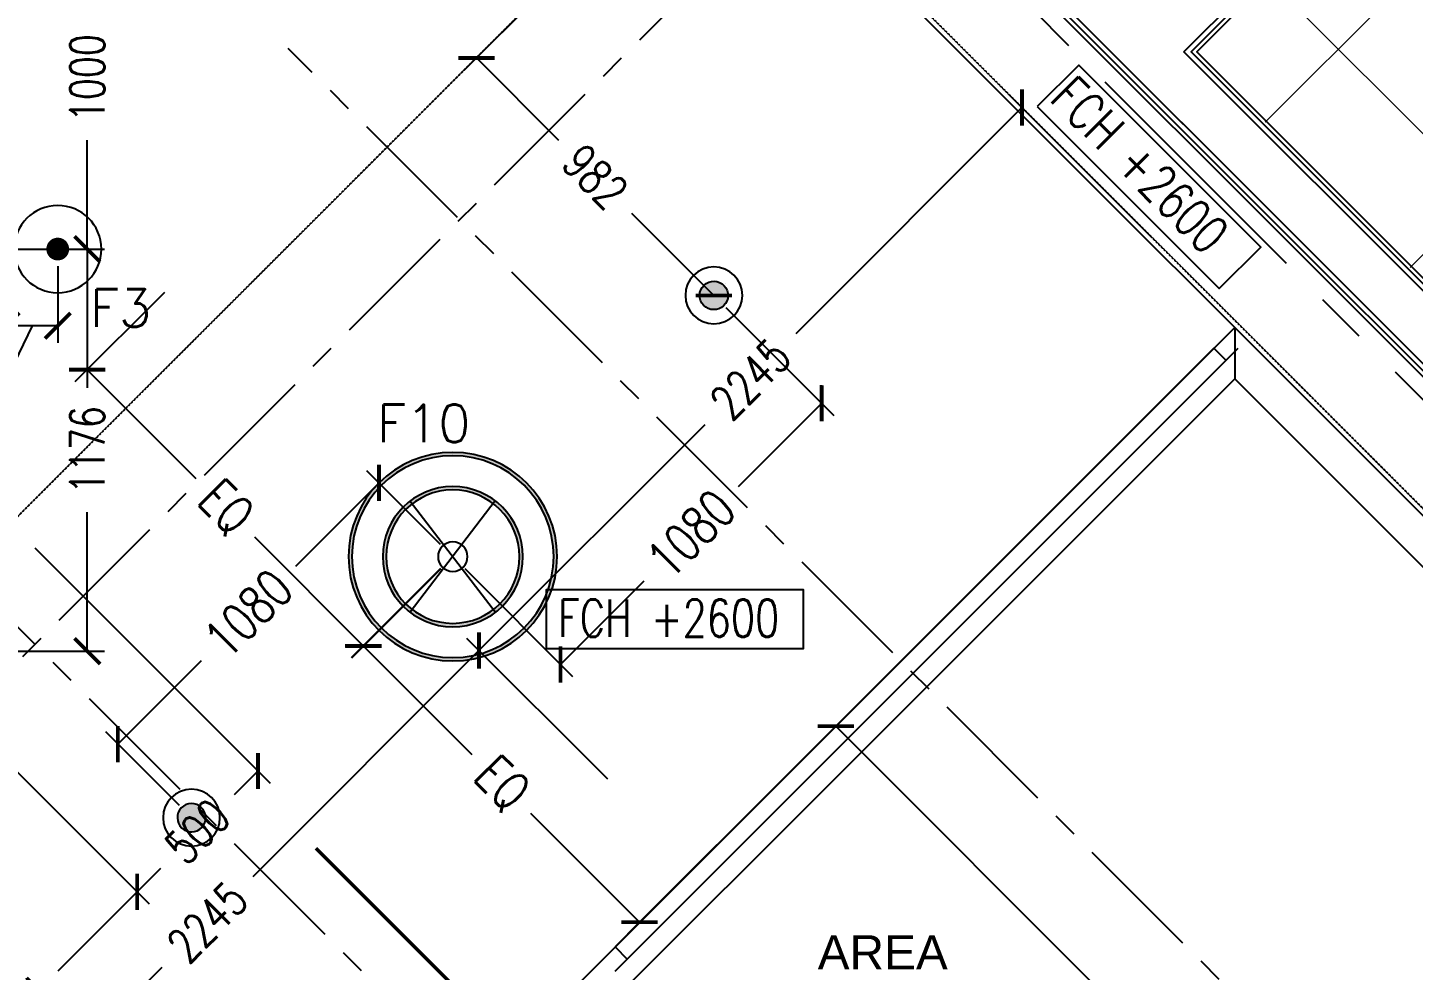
# Model space of a CAD drawing. Header units: millimetres. Extents: x 186805 to 449048, y 2167 to 51540.
# Drawn here: x 427255 to 431306, y 12643 to 15399 of the extents above; entities that cross this region are included whole.
import ezdxf
from ezdxf.enums import TextEntityAlignment as Align

# ---------------------------------------------------------------- set-up
doc = ezdxf.new("R2010")
doc.units = ezdxf.units.MM
for name, pattern in [('BC$0$DASHDOT2', [0.5, 0.25, -0.125, 0, -0.125]), ('BC$0$XR-BAS2-BLOCK-B$1$CENTER', [2, 1.25, -0.25, 0.25, -0.25]), ('CENTER', [2, 1.25, -0.25, 0.25, -0.25]), ('HIDDEN2', [0.1875, 0.125, -0.0625])]:
    doc.linetypes.add(name, pattern=pattern)
doc.layers.get('0').update_dxf_attribs({"linetype": 'CONTINUOUS'})
doc.layers.get('Defpoints').update_dxf_attribs({"linetype": 'CONTINUOUS'})
doc.layers.add('0-60x60-C', color=3, linetype='CONTINUOUS', lineweight=13)
doc.layers.add('wall', color=4, linetype='CONTINUOUS', lineweight=25)
for name, color, linetype in [('0-cornice-C', 3, 'CONTINUOUS'), ('0TG-grid', 9, 'CENTER'), ('0TG-text', 4, 'CONTINUOUS'), ('A-ABOV', 1, 'HIDDEN2'), ('a-wall', 140, 'CONTINUOUS'), ('BC-dim', 1, 'CONTINUOUS'), ('dimension', 7, 'CONTINUOUS'), ('E-ARMATUR', 2, 'CONTINUOUS'), ('MEP', 16, 'CONTINUOUS'), ('SHADOW LINE', 151, 'CONTINUOUS'), ('TEXT', 3, 'CONTINUOUS')]:
    doc.layers.add(name, color=color, linetype=linetype)
doc.styles.add('BW.B$0$SAS', font='sanss___.ttf')
doc.styles.add('ROMANS_075', font='romans.shx', dxfattribs={"width": 0.75})
doc.dimstyles.new('ARCH_1-50B$0', dxfattribs={"dimscale": 1000, "dimtxt": 0.11, "dimasz": 0.075, "dimexe": 0.05, "dimexo": 0.05, "dimgap": 0.055, "dimtad": 0, "dimdec": 0, "dimrnd": 1, "dimzin": 12, "dimdsep": 46, "dimtxsty": 'ROMANS_075', "dimblk1": 'ARCHTICK', "dimblk2": 'ARCHTICK', "dimsah": 1, "dimcen": 0.07, "dimclrd": 9, "dimclre": 9, "dimadec": 0, "dimazin": 0, "dimtfac": 1, "dimtdec": 0, "dimtofl": 0, "dimtmove": 0, "dimatfit": 3, "dimldrblk": 'ARCHTICK', "dimfxl": 0.05, "dimtolj": 1, "dimtzin": 12, "dimarcsym": 0})

# ---------------------------------------------------------------- blocks, each defined once
blk = doc.blocks.new('A$C7C4A1575')
at = {"layer": 'A-ABOV', "color": 8}
for p, q in [((19748.9, 35514), (22895.1, 38660.3)), ((17628.1, 37599.5), (19713.5, 35514))]:
    blk.add_line(p, q, dxfattribs=at)
at = {"layer": 'a-wall', "color": 8}
for p, q in [((16956.3, 37634.8), (18387.7, 36203.5)), ((18387.7, 36203.5), (16655.3, 34471.1))]:
    blk.add_line(p, q, dxfattribs=at)
blk.add_lwpolyline([(19501.4, 35301.9), (17274.5, 37528.8)], dxfattribs=at)
blk = doc.blocks.new('A$C32DD6ECA')
at = {"layer": '0-60x60-C', "color": 16, "xscale": 0.04183124983683228, "yscale": 0.04183124983683228, "zscale": 0.04183124983683228, "rotation": 180}
blk.add_blockref('A$C7C4A1575', (4397.08, 2202.64), dxfattribs=at)
blk = doc.blocks.new('_ArchTick')
at = {"color": 0, "linetype": 'ByBlock', "const_width": 0.15}
blk.add_lwpolyline([(-0.5, -0.5), (0.5, 0.5)], dxfattribs=at)
blk = doc.blocks.new('*D241')
at = {"layer": 'Defpoints', "color": 0, "transparency": 16777216}
for p in [(-573132.2, -209043), (-574111.2, -209591.6), (-573895.9, -209806.8)]:
    blk.add_point(p, dxfattribs=at)
at = {"layer": 'MEP', "color": 9, "lineweight": -2, "transparency": 16777216}
for p, q in [((-573167.6, -209007.7), (-573382.9, -208792.4)), ((-573347.6, -208827.8), (-573591.9, -209072.1)), ((-574111.2, -209591.6), (-573866.9, -209347.2)), ((-573931.2, -209771.5), (-574146.6, -209556.2))]:
    blk.add_line(p, q, dxfattribs=at)
at = {"layer": 'MEP', "color": 9, "lineweight": -2, "transparency": 16777216, "xscale": 75, "yscale": 75, "zscale": 75}
for p, rotation in [((-573347.6, -208827.8), 45.0069708452392), ((-574111.2, -209591.6), 225.0069708452392)]:
    blk.add_blockref('_ArchTick', p, dxfattribs=dict(at, rotation=rotation))
at = {"layer": 'MEP', "color": 0, "transparency": 16777216, "insert": (-573729.4, -209209.7), "char_height": 110, "attachment_point": 5, "rotation": 45.007, "style": 'ROMANS_075'}
blk.add_mtext('\\A1;1080', dxfattribs=at)
blk = doc.blocks.new('*D242')
at = {"layer": 'Defpoints', "color": 0, "transparency": 16777216}
for p in [(-572368.5, -208279.8), (-572053.4, -208595.1), (-573132.3, -209043.1)]:
    blk.add_point(p, dxfattribs=at)
at = {"layer": 'MEP', "color": 9, "lineweight": -2, "transparency": 16777216}
for p, q in [((-572333.2, -208315.2), (-572018.1, -208630.5)), ((-572053.4, -208595.1), (-572297.7, -208839.3)), ((-573097, -209078.5), (-572781.8, -209393.8)), ((-572817.2, -209358.5), (-572572.8, -209114.3))]:
    blk.add_line(p, q, dxfattribs=at)
at = {"layer": 'MEP', "color": 9, "lineweight": -2, "transparency": 16777216, "xscale": 75, "yscale": 75, "zscale": 75}
for p, rotation in [((-572053.4, -208595.1), 44.98253636616167), ((-572817.2, -209358.5), 224.9825363661617)]:
    blk.add_blockref('_ArchTick', p, dxfattribs=dict(at, rotation=rotation))
at = {"layer": 'MEP', "color": 0, "transparency": 16777216, "insert": (-572435.3, -208976.8), "char_height": 110, "attachment_point": 5, "rotation": 44.9825, "style": 'ROMANS_075'}
blk.add_mtext('\\A1;1080', dxfattribs=at)
blk = doc.blocks.new('*D254')
at = {"layer": 'Defpoints', "color": 0, "transparency": 16777216}
for p in [(-574436.9, -208144.1), (-574286.9, -208144.1), (-574436.9, -208368.3)]:
    blk.add_point(p, dxfattribs=at)
at = {"layer": 'MEP', "color": 9, "lineweight": -2, "transparency": 16777216}
for p, q in [((-574436.9, -208194.1), (-574436.9, -208418.3)), ((-574286.9, -208194.1), (-574286.9, -208418.3)), ((-574361.9, -208368.3), (-574452.8, -208558.5)), ((-574286.9, -208368.3), (-574436.9, -208368.3)), ((-574452.8, -208558.5), (-574562.8, -208558.5))]:
    blk.add_line(p, q, dxfattribs=at)
at = {"layer": 'MEP', "color": 9, "lineweight": -2, "transparency": 16777216, "xscale": 75, "yscale": 75, "zscale": 75}
for p, rotation in [((-574436.9, -208368.3), 180.0000000000222), ((-574286.9, -208368.3), 2.222222406089713e-11)]:
    blk.add_blockref('_ArchTick', p, dxfattribs=dict(at, rotation=rotation))
at = {"layer": 'MEP', "color": 0, "transparency": 16777216, "insert": (-574718, -208558.5), "char_height": 110, "attachment_point": 5, "style": 'ROMANS_075'}
blk.add_mtext('\\A1;150', dxfattribs=at)
blk = doc.blocks.new('*D91')
at = {"layer": 'Defpoints', "color": 0, "transparency": 16777216}
for p in [(-574551.9, -207144.1), (-574551.9, -208144.1), (-574200.6, -208144.1)]:
    blk.add_point(p, dxfattribs=at)
at = {"layer": 'dimension', "color": 9, "lineweight": -2, "transparency": 16777216}
for p, q in [((-574501.9, -207144.1), (-574150.6, -207144.1)), ((-574200.6, -207144.1), (-574200.6, -207462.3)), ((-574200.6, -208144.1), (-574200.6, -207825.9)), ((-574501.9, -208144.1), (-574150.6, -208144.1))]:
    blk.add_line(p, q, dxfattribs=at)
at = {"layer": 'dimension', "color": 9, "lineweight": -2, "transparency": 16777216, "xscale": 75, "yscale": 75, "zscale": 75}
for p, rotation in [((-574200.6, -207144.1), 90), ((-574200.6, -208144.1), 270)]:
    blk.add_blockref('_ArchTick', p, dxfattribs=dict(at, rotation=rotation))
at = {"layer": 'dimension', "color": 0, "transparency": 16777216, "insert": (-574200.6, -207644.1), "char_height": 100, "attachment_point": 5, "rotation": 90, "style": 'ROMANS_075'}
blk.add_mtext('\\A1;1000', dxfattribs=at)
blk = doc.blocks.new('*D94')
at = {"layer": 'Defpoints', "color": 0, "transparency": 16777216}
for p in [(-574551.9, -208144.1), (-574811.9, -209319.8), (-574200.6, -209319.8)]:
    blk.add_point(p, dxfattribs=at)
at = {"layer": 'dimension', "color": 9, "lineweight": -2, "transparency": 16777216}
for p, q in [((-574501.9, -208144.1), (-574150.6, -208144.1)), ((-574200.6, -208144.1), (-574200.6, -208550.1)), ((-574200.6, -209319.8), (-574200.6, -208913.7)), ((-574761.9, -209319.8), (-574150.6, -209319.8))]:
    blk.add_line(p, q, dxfattribs=at)
at = {"layer": 'dimension', "color": 9, "lineweight": -2, "transparency": 16777216, "xscale": 75, "yscale": 75, "zscale": 75}
for p, rotation in [((-574200.6, -208144.1), 90), ((-574200.6, -209319.8), 270)]:
    blk.add_blockref('_ArchTick', p, dxfattribs=dict(at, rotation=rotation))
at = {"layer": 'dimension', "color": 0, "transparency": 16777216, "insert": (-574200.6, -208731.9), "char_height": 100, "attachment_point": 5, "rotation": 90, "style": 'ROMANS_075'}
blk.add_mtext('\\A1;1176', dxfattribs=at)
blk = doc.blocks.new('*D172')
at = {"layer": 'Defpoints', "color": 0, "transparency": 16777216}
for p in [(-571467.9, -207730.5), (-571056.1, -208142.3), (-572643.6, -209729.8)]:
    blk.add_point(p, dxfattribs=at)
at = {"layer": 'dimension', "color": 9, "lineweight": -2, "transparency": 16777216}
for p, q in [((-571091.5, -208107), (-571503.3, -207695.2)), ((-571467.9, -207730.5), (-572129.4, -208391.9)), ((-573055.5, -209318), (-572394, -208656.6)), ((-572679, -209694.5), (-573090.8, -209282.7))]:
    blk.add_line(p, q, dxfattribs=at)
at = {"layer": 'dimension', "color": 9, "lineweight": -2, "transparency": 16777216, "xscale": 75, "yscale": 75, "zscale": 75}
for p, rotation in [((-571467.9, -207730.5), 45.00000000010714), ((-573055.5, -209318), 225.0000000001071)]:
    blk.add_blockref('_ArchTick', p, dxfattribs=dict(at, rotation=rotation))
at = {"layer": 'dimension', "color": 0, "transparency": 16777216, "insert": (-572261.7, -208524.3), "char_height": 100, "attachment_point": 5, "rotation": 45, "style": 'ROMANS_075'}
blk.add_mtext('\\A1;2245', dxfattribs=at)
blk = doc.blocks.new('*D197')
at = {"layer": 'Defpoints', "color": 0, "transparency": 16777216}
for p in [(-572643.6, -209729.8), (-574643, -210905.5), (-574231.2, -211317.4)]:
    blk.add_point(p, dxfattribs=at)
at = {"layer": 'dimension', "color": 9, "lineweight": -2, "transparency": 16777216}
for p, q in [((-572679, -209694.5), (-573090.8, -209282.7)), ((-573055.5, -209318), (-573716.9, -209979.5)), ((-574643, -210905.5), (-573981.6, -210244.1)), ((-574266.5, -211282), (-574678.3, -210870.2))]:
    blk.add_line(p, q, dxfattribs=at)
at = {"layer": 'dimension', "color": 9, "lineweight": -2, "transparency": 16777216, "xscale": 75, "yscale": 75, "zscale": 75}
for p, rotation in [((-573055.5, -209318), 45.00000000010503), ((-574643, -210905.5), 225.000000000105)]:
    blk.add_blockref('_ArchTick', p, dxfattribs=dict(at, rotation=rotation))
at = {"layer": 'dimension', "color": 0, "transparency": 16777216, "insert": (-573849.2, -210111.8), "char_height": 100, "attachment_point": 5, "rotation": 45, "style": 'ROMANS_075'}
blk.add_mtext('\\A1;2245', dxfattribs=at)
blk = doc.blocks.new('F33')
at = {"layer": 'E-ARMATUR', "color": 16, "const_width": 31.1}
blk.add_lwpolyline([(-17.7, 0, 1), (17.7, 0, 1)], format="xyb", close=True, dxfattribs=at)
at = {"layer": 'E-ARMATUR', "color": 16}
blk.add_circle((0, 0), 127.5, dxfattribs=at)
blk = doc.blocks.new('F66')
at = {"layer": 'E-ARMATUR'}
h = blk.add_hatch(color=16, dxfattribs=at)
h.paths.add_polyline_path([(-295, 0, -0.414214), (0, 295), (0, 305, 0.414214), (-305, 0, 0.414214), (0, -305), (0, -295, -0.414214)])
h.paths.add_polyline_path([(-195, 0, -0.414214), (0, 195), (0, 205, 0.414214), (-205, 0, 0.414214), (0, -205), (0, -195, -0.414214)], flags=17)
h = blk.add_hatch(color=16, dxfattribs=at)
h.paths.add_polyline_path([(195, 0), (205, 0, 0.414214), (0, 205), (0, 195, -0.414214)], flags=17)
h.paths.add_polyline_path([(295, 0), (305, 0, 0.414214), (0, 305), (0, 295, -0.414214)])
h = blk.add_hatch(color=16, dxfattribs=at)
h.paths.add_polyline_path([(205, 0), (195, 0, -0.414214), (0, -195), (0, -205, 0.414214)])
h.paths.add_polyline_path([(305, 0), (295, 0, -0.414214), (0, -295), (0, -305, 0.414214)])
at = {"layer": 'E-ARMATUR', "color": 16}
for p, q in [((124, -163.2), (-125, 162.4)), ((-125, -162.4), (125, 162.4))]:
    blk.add_line(p, q, dxfattribs=at)
for radius in [305, 295, 205, 195, 43.2]:
    blk.add_circle((0, 0), radius, dxfattribs=at)
blk = doc.blocks.new('*D109')
at = {"layer": 'Defpoints', "color": 0, "transparency": 16777216}
for p in [(-572338, -206860.5), (-572368.5, -208279.8), (-572368.5, -208279.8)]:
    blk.add_point(p, dxfattribs=at)
at = {"layer": 'dimension', "color": 9, "lineweight": -2, "transparency": 16777216}
for p, q in [((-572373.4, -206895.8), (-573098.3, -207620.8)), ((-573062.9, -207585.4), (-572822.8, -207825.5)), ((-572368.5, -208279.8), (-572608.7, -208039.7)), ((-572333.2, -208244.4), (-572333.2, -208244.4))]:
    blk.add_line(p, q, dxfattribs=at)
at = {"layer": 'dimension', "color": 9, "lineweight": -2, "transparency": 16777216, "xscale": 75, "yscale": 75, "zscale": 75}
for p, rotation in [((-573062.9, -207585.4), 135), ((-572368.5, -208279.8), 315)]:
    blk.add_blockref('_ArchTick', p, dxfattribs=dict(at, rotation=rotation))
at = {"layer": 'dimension', "color": 0, "transparency": 16777216, "insert": (-572715.7, -207932.6), "char_height": 100, "attachment_point": 5, "rotation": 315, "style": 'ROMANS_075'}
blk.add_mtext('\\A1;982', dxfattribs=at)
blk = doc.blocks.new('*D121')
at = {"layer": 'Defpoints', "color": 0, "transparency": 16777216}
for p in [(-574742.7, -209335.9), (-575501.9, -210024.4), (-574054.8, -210023.8)]:
    blk.add_point(p, dxfattribs=at)
at = {"layer": 'dimension', "color": 9, "lineweight": -2, "transparency": 16777216}
for p, q in [((-574707.4, -209371.2), (-574019.5, -210059.1)), ((-574054.8, -210023.8), (-574286.9, -210255.9)), ((-575466.5, -210059.7), (-574743.3, -210782.9)), ((-574778.7, -210747.6), (-574546.6, -210515.5))]:
    blk.add_line(p, q, dxfattribs=at)
at = {"layer": 'dimension', "color": 9, "lineweight": -2, "transparency": 16777216, "xscale": 75, "yscale": 75, "zscale": 75}
for p, rotation in [((-574054.8, -210023.8), 45.00000011319545), ((-574778.7, -210747.6), 225.0000001131955)]:
    blk.add_blockref('_ArchTick', p, dxfattribs=dict(at, rotation=rotation))
at = {"layer": 'dimension', "color": 0, "transparency": 16777216, "insert": (-574416.8, -210385.7), "char_height": 100, "attachment_point": 5, "rotation": 45, "style": 'ROMANS_075'}
blk.add_mtext('\\A1;1024', dxfattribs=at)
blk = doc.blocks.new('*D122')
at = {"layer": 'Defpoints', "color": 0, "transparency": 16777216}
for p in [(-574389.2, -208982.3), (-574742.7, -209335.9), (-573701.3, -209670.2)]:
    blk.add_point(p, dxfattribs=at)
at = {"layer": 'dimension', "color": 9, "lineweight": -2, "transparency": 16777216}
for p, q in [((-574353.8, -209017.7), (-573665.9, -209705.6)), ((-574707.4, -209371.2), (-574019.5, -210059.1)), ((-573701.3, -209670.2), (-573771, -209739.9)), ((-574054.8, -210023.8), (-573985.1, -209954.1))]:
    blk.add_line(p, q, dxfattribs=at)
at = {"layer": 'dimension', "color": 9, "lineweight": -2, "transparency": 16777216, "xscale": 75, "yscale": 75, "zscale": 75}
for p, rotation in [((-573701.3, -209670.2), 45.00000011319545), ((-574054.8, -210023.8), 225.0000001131955)]:
    blk.add_blockref('_ArchTick', p, dxfattribs=dict(at, rotation=rotation))
at = {"layer": 'dimension', "color": 0, "transparency": 16777216, "insert": (-573878.1, -209847), "char_height": 100, "attachment_point": 5, "rotation": 45, "style": 'ROMANS_075'}
blk.add_mtext('\\A1;500', dxfattribs=at)
blk = doc.blocks.new('*D215')
at = {"layer": 'Defpoints', "color": 0, "transparency": 16777216}
for p in [(-573939.8, -208235.6), (-574201.1, -208496.9), (-573131.8, -209043.6)]:
    blk.add_point(p, dxfattribs=at)
at = {"layer": 'wall', "color": 9, "lineweight": -2, "transparency": 16777216}
for p, q in [((-573975.2, -208270.9), (-574236.5, -208532.2)), ((-574201.1, -208496.9), (-573883.3, -208814.8)), ((-573393.1, -209304.9), (-573711, -208987)), ((-573167.2, -209078.9), (-573428.5, -209340.2))]:
    blk.add_line(p, q, dxfattribs=at)
at = {"layer": 'wall', "color": 9, "lineweight": -2, "transparency": 16777216, "xscale": 75, "yscale": 75, "zscale": 75}
for p, rotation in [((-574201.1, -208496.9), 135), ((-573393.1, -209304.9), 315)]:
    blk.add_blockref('_ArchTick', p, dxfattribs=dict(at, rotation=rotation))
at = {"layer": 'wall', "color": 0, "transparency": 16777216, "insert": (-573797.1, -208900.9), "char_height": 110, "attachment_point": 5, "rotation": 315, "style": 'ROMANS_075'}
blk.add_mtext('\\A1;EQ', dxfattribs=at)
blk = doc.blocks.new('*D216')
at = {"layer": 'Defpoints', "color": 0, "transparency": 16777216}
for p in [(-573132.3, -209043.1), (-573393.6, -209304.4), (-572324.3, -209851)]:
    blk.add_point(p, dxfattribs=at)
at = {"layer": 'wall', "color": 9, "lineweight": -2, "transparency": 16777216}
for p, q in [((-573167.7, -209078.4), (-573429, -209339.7)), ((-573393.6, -209304.4), (-573075.8, -209622.3)), ((-572585.7, -210112.4), (-572903.5, -209794.5)), ((-572359.7, -209886.4), (-572621, -210147.7))]:
    blk.add_line(p, q, dxfattribs=at)
at = {"layer": 'wall', "color": 9, "lineweight": -2, "transparency": 16777216, "xscale": 75, "yscale": 75, "zscale": 75}
for p, rotation in [((-573393.6, -209304.4), 135), ((-572585.7, -210112.4), 315)]:
    blk.add_blockref('_ArchTick', p, dxfattribs=dict(at, rotation=rotation))
at = {"layer": 'wall', "color": 0, "transparency": 16777216, "insert": (-572989.7, -209708.4), "char_height": 110, "attachment_point": 5, "rotation": 315, "style": 'ROMANS_075'}
blk.add_mtext('\\A1;EQ', dxfattribs=at)
blk = doc.blocks.new('*D238')
at = {"layer": '0TG-text', "color": 9, "lineweight": -2, "transparency": 16777216}
for p, q in [((-572526.9, -210053.6), (-571977, -209503.7)), ((-572012.4, -209539.1), (-571140.7, -210410.8)), ((-569985.6, -211565.8), (-570857.3, -210694.1)), ((-570500.1, -212080.3), (-569950.2, -211530.5))]:
    blk.add_line(p, q, dxfattribs=at)
at = {"layer": 'Defpoints', "color": 0, "transparency": 16777216}
for p in [(-572012.4, -209539.1), (-572562.2, -210088.9), (-570535.4, -212115.7)]:
    blk.add_point(p, dxfattribs=at)
at = {"layer": '0TG-text', "color": 9, "lineweight": -2, "transparency": 16777216, "xscale": 75, "yscale": 75, "zscale": 75}
for p, rotation in [((-572012.4, -209539.1), 134.999999999988), ((-569985.6, -211565.8), 314.9999999999881)]:
    blk.add_blockref('_ArchTick', p, dxfattribs=dict(at, rotation=rotation))
at = {"layer": '0TG-text', "color": 0, "transparency": 16777216, "insert": (-570999, -210552.5), "char_height": 110, "attachment_point": 5, "rotation": 315, "style": 'ROMANS_075'}
blk.add_mtext('\\A1;2866', dxfattribs=at)
blk = doc.blocks.new('A$C35C014DB')
at = {"layer": 'MEP'}
h = blk.add_hatch(color=256, dxfattribs=at)
edge = h.paths.add_edge_path()
edge.add_ellipse((9351.9, 11732.2), major_axis=(23.8, 34), ratio=1, start_angle=0, end_angle=360)
h = blk.add_hatch(color=256, dxfattribs=at)
edge = h.paths.add_edge_path()
edge.add_ellipse((7824.9, 10205.2), major_axis=(-34, -23.8), ratio=1, start_angle=0, end_angle=360, ccw=False)
at = {"color": 9}
blk.add_lwpolyline([(11357, 3762.9), (15053.5, 7459.4), (14222.6, 8290.2), (14434.7, 8502.3), (13326.5, 9610.6), (13114.4, 9398.4), (12772.5, 9740.3), (12984.6, 9952.4), (12157.3, 10779.8), (11945.2, 10567.6), (11605.8, 10907), (11817.9, 11119.2), (9594.6, 13342.5), (9382.5, 13130.4), (8907.8, 13605), (8907.8, 15662.9)], dxfattribs=at)
blk.add_lwpolyline([(12157.3, 11034.3), (13868.5, 12745.5), (12458.4, 14155.7), (10747.2, 12444.5)], close=True, dxfattribs=at)
at = {"layer": '0-60x60-C', "color": 1}
for p, q in [((10963.3, 12238.5), (12657.5, 13932.8)), ((11387.6, 11814.3), (13081.8, 13508.5)), ((10974.9, 12655.2), (12368.1, 11262))]:
    blk.add_line(p, q, dxfattribs=at)
at = {"layer": '0-cornice-C', "color": 1}
for q in [(7749.1, 8512.9), (10874.5, 11488.5)]:
    blk.add_line((10874.5, 11638.4), q, dxfattribs=at)
blk.add_lwpolyline([(7899, 8512.9), (10874.5, 11488.5), (14903.5, 7459.4), (11310.9, 3868.9), (9089.6, 3868.9), (9089.6, 7322.3)], close=True, dxfattribs=at)
at = {"layer": '0TG-grid', "linetype": 'BC$0$XR-BAS2-BLOCK-B$1$CENTER', "ltscale": 300}
for p, q in [((4468.1, 7812.9), (13602.6, 16947.4)), ((16276.8, 1802.5), (5599.4, 12479.8)), ((18784.4, 1777.5), (8107.1, 12454.8))]:
    blk.add_line(p, q, dxfattribs=at)
at = {"layer": '0TG-grid', "linetype": 'BC$0$XR-BAS2-BLOCK-B$1$CENTER', "ltscale": 600}
blk.add_line((18663.2, 4189), (9081.9, 13770.3), dxfattribs=at)
at = {"layer": 'BC-dim', "color": 2, "linetype": 'BC$0$DASHDOT2', "ltscale": 500, "const_width": 10}
blk.add_lwpolyline([(9089.9, 8699.2), (9347.5, 8956.9), (8188.6, 10115.7)], dxfattribs=at)
at = {"layer": 'MEP'}
for p, q in [((9063.3, 9756.5), (10884.7, 11577.8)), ((10813.9, 11577.8), (9063.3, 9827.2)), ((10813.9, 11577.8), (10849.3, 11542.5)), ((9063.3, 9827.2), (9098.7, 9791.8))]:
    blk.add_line(p, q, dxfattribs=at)
for points in [[(10903.8, 10877, 0, 0, 0), (10829.2, 10951.6, 0, 0, 0), (10853.6, 10975.9, 0, 0, 0), (10753.8, 10980.9, 0, 0, 0), (10776.8, 11004, 0, 0, 0), (10713.5, 11067.3, 60, 0, 0), (10607.4, 11173.4, 0, 0, 0)], [(10682.6, 10655.8, 0, 0, 0), (10608, 10730.3, 0, 0, 0), (10583.7, 10706, 0, 0, 0), (10578.6, 10805.8, 0, 0, 0), (10555.6, 10782.8, 0, 0, 0), (10492.3, 10846.1, 60, 0, 0), (10386.2, 10952.1, 0, 0, 0)], [(11052.1, 10691.2, 0, 0, 0), (11126.7, 10765.7, 0, 0, 0), (11102.4, 10790.1, 0, 0, 0), (11202.2, 10795.1, 0, 0, 0), (11179.1, 10818.2, 0, 0, 0), (11242.4, 10881.5, 60, 0, 0), (11348.5, 10987.5, 0, 0, 0)], [(11251.5, 10491.8, 0, 0, 0), (11326.1, 10566.4, 0, 0, 0), (11301.8, 10590.7, 0, 0, 0), (11401.5, 10595.8, 0, 0, 0), (11378.5, 10618.8, 0, 0, 0), (11441.8, 10682.1, 60, 0, 0), (11547.9, 10788.2, 0, 0, 0)], [(10461.4, 10434.5, 0, 0, 0), (10386.8, 10509.1, 0, 0, 0), (10362.5, 10484.8, 0, 0, 0), (10357.4, 10584.6, 0, 0, 0), (10334.4, 10561.5, 0, 0, 0), (10271.1, 10624.9, 60, 0, 0), (10165, 10730.9, 0, 0, 0)], [(10240.2, 10213.3, 0, 0, 0), (10165.6, 10287.9, 0, 0, 0), (10189.9, 10312.2, 0, 0, 0), (10090.1, 10317.3, 0, 0, 0), (10113.2, 10340.3, 0, 0, 0), (10049.9, 10403.6, 60, 0, 0), (9943.8, 10509.7, 0, 0, 0)], [(10019, 9992.1, 0, 0, 0), (9944.4, 10066.7, 0, 0, 0), (9920.1, 10042.4, 0, 0, 0), (9915, 10142.2, 0, 0, 0), (9892, 10119.1, 0, 0, 0), (9828.7, 10182.4, 60, 0, 0), (9722.6, 10288.5, 0, 0, 0)], [(9797.8, 9770.9, 0, 0, 0), (9723.2, 9845.5, 0, 0, 0), (9698.9, 9821.2, 0, 0, 0), (9693.8, 9920.9, 0, 0, 0), (9670.8, 9897.9, 0, 0, 0), (9607.4, 9961.2, 60, 0, 0), (9501.4, 10067.3, 0, 0, 0)], [(9576.5, 9549.7, 0, 0, 0), (9502, 9624.3, 0, 0, 0), (9526.3, 9648.6, 0, 0, 0), (9426.5, 9653.7, 0, 0, 0), (9449.5, 9676.7, 0, 0, 0), (9386.2, 9740, 60, 0, 0), (9280.2, 9846.1, 0, 0, 0)]]:
    blk.add_lwpolyline(points, format="xyseb", dxfattribs=at)
for centre, major_axis, start_param, end_param in [((9351.9, 11732.5), (-68.2, 47.7), 3.752458, 10.035643), ((9351.9, 11732.2), (23.8, 34), 5.323254218590446, 11.60643952577003)]:
    blk.add_ellipse(centre, major_axis=major_axis, ratio=1, start_param=start_param, end_param=end_param, dxfattribs=at)
at = {"layer": 'MEP', "extrusion": (0, 0, -1)}
for centre, major_axis, start_param, end_param in [((7824.6, 10205.2), (-47.7, 68.2), 3.752458, 10.035643), ((7824.9, 10205.2), (-34, -23.8), 5.323254218590446, 11.60643952577003)]:
    blk.add_ellipse(centre, major_axis=major_axis, ratio=1, start_param=start_param, end_param=end_param, dxfattribs=at)
at = {"layer": 'SHADOW LINE'}
blk.add_lwpolyline([(11352.1, 3774.9), (15036.5, 7459.4), (14205.6, 8290.2), (14417.8, 8502.3), (13326.5, 9593.6), (13114.4, 9381.5), (12755.5, 9740.3), (12967.7, 9952.4), (12157.3, 10762.8), (11945.2, 10550.7), (11588.8, 10907), (11801, 11119.2), (9594.6, 13325.5), (9382.5, 13113.4), (8895.8, 13600), (8895.8, 15662.9)], dxfattribs=at)
blk.add_lwpolyline([(12157.3, 11051.3), (13851.6, 12745.5), (12458.4, 14138.7), (10764.1, 12444.5)], close=True, dxfattribs=at)
at = {"layer": 'TEXT', "color": 4}
for points in [[(10297.4, 12284.4), (10829.5, 11752.3), (10951, 11873.8), (10418.9, 12405.8)], [(8861.5, 10700.1), (9613.9, 10700.1), (9613.9, 10871.9), (8861.5, 10871.9)]]:
    blk.add_lwpolyline(points, close=True, dxfattribs=at)
at = {"layer": 'wall'}
for p, q in [((10726, 12444.5), (12458.4, 14176.9)), ((12157.3, 11013.1), (10726, 12444.5))]:
    blk.add_line(p, q, dxfattribs=at)
at = {"layer": 'wall', "color": 2}
blk.add_line((11605.8, 10907), (9382.5, 13130.4), dxfattribs=at)
at = {"layer": 'wall'}
blk.add_lwpolyline([(9594.6, 13363.7), (11839.1, 11119.2)], dxfattribs=at)
at = {"layer": 'MEP', "xscale": -1, "rotation": 180}
blk.add_blockref('F33', (7433.6, 11867.9), dxfattribs=at)
at = {"layer": 'MEP', "extrusion": (0, 0, -1), "zscale": -1, "rotation": 180}
blk.add_blockref('F66', (-8588.6, 10968.5), dxfattribs=at)
at = {"layer": '0TG-text', "style": 'BW.B$0$SAS'}
blk.add_text('AREA', height=100, dxfattribs=at).set_placement((9845.6, 9761.5), align=Align.CENTER)
at = {"layer": 'TEXT', "color": 2, "linetype": 'Continuous', "style": 'ROMANS_075'}
for s, p in [('F3', (7528, 11640.2)), ('F10', (8366.9, 11303.3))]:
    blk.add_text(s, height=110, dxfattribs=at).set_placement(p)
at = {"layer": 'TEXT', "color": 2, "linetype": 'Continuous', "insert": (10368.7, 12342.6), "char_height": 110, "attachment_point": 4, "rotation": 315, "style": 'ROMANS_075'}
blk.add_mtext('FCH +2600', dxfattribs=at)
at = {"layer": 'TEXT', "color": 2, "linetype": 'Continuous', "insert": (8896.1, 10788.6), "char_height": 110, "attachment_point": 4, "style": 'ROMANS_075'}
blk.add_mtext('FCH +2600', dxfattribs=at)
at = {"layer": '0TG-text', "color": 2}
dim = blk.add_aligned_dim(p1=(11185, 7896.3), p2=(9158.2, 9923.1), distance=-777.6, dimstyle='ARCH_1-50B$0', dxfattribs=at)
dim.commit()
dim.dimension.update_dxf_attribs({"geometry": '*D238', "text_midpoint": (10721.5, 9459.6), "insert": (581720.5, 220012)})
at = {"layer": 'dimension'}
for base, p1, p2, angle, picture, middle in [((9351.9, 11732.2), (9382.5, 13151.6), (9351.9, 11732.2), 135, '*D109', (9004.7, 12079.4)), ((7519.8, 11867.9), (7168.6, 12867.9), (7168.6, 11867.9), 90, '*D91', (7519.8, 12367.9)), ((7519.8, 10692.3), (7168.6, 11867.9), (6908.6, 10692.3), 90, '*D94', (7519.8, 11280.1)), ((8019.2, 10341.8), (6977.7, 10676.2), (7331.3, 11029.7), 225, '*D122', (7842.4, 10165.1)), ((7665.6, 9988.3), (6218.6, 9987.7), (6977.7, 10676.2), 225, '*D121', (7303.7, 9626.4))]:
    dim = blk.add_linear_dim(base=base, p1=p1, p2=p2, angle=angle, dimstyle='ARCH_1-50B$0', override={"dimtxt": 0.1, "dimtmove": 2}, dxfattribs=at)
    dim.commit()
    dim.dimension.update_dxf_attribs({"geometry": picture, "text_midpoint": middle, "insert": (581720.5, 220012)})
for p2, distance, picture, middle in [((10664.3, 11869.7), 582.4, '*D172', (9458.7, 11487.8)), ((7489.3, 8694.7), -582.4, '*D197', (7871.2, 9900.3))]:
    dim = blk.add_aligned_dim(p1=(9076.8, 10282.2), p2=p2, distance=distance, dimstyle='ARCH_1-50B$0', override={"dimtxt": 0.1, "dimtmove": 2}, dxfattribs=at)
    dim.commit()
    dim.dimension.update_dxf_attribs({"geometry": picture, "text_midpoint": middle, "insert": (581720.5, 220012)})
at = {"layer": 'MEP', "color": 2}
dim = blk.add_linear_dim(base=(7283.6, 11643.7), p1=(7433.6, 11867.9), p2=(7283.6, 11867.9), angle=180, dimstyle='ARCH_1-50B$0', override={"dimtmove": 1}, dxfattribs=at)
dim.commit()
dim.dimension.update_dxf_attribs({"geometry": '*D254', "text_midpoint": (7102.6, 11453.5), "dimtype": 129, "insert": (581720.5, 220012)})
for p1, p2, distance, picture, middle in [((8588.1, 10968.9), (9351.9, 11732.2), -445.8, '*D242', (9285.2, 11035.2)), ((8588.2, 10969), (7824.6, 10205.2), -304.5, '*D241', (7991.1, 10802.4))]:
    dim = blk.add_aligned_dim(p1=p1, p2=p2, distance=distance, dimstyle='ARCH_1-50B$0', dxfattribs=at)
    dim.commit()
    dim.dimension.update_dxf_attribs({"geometry": picture, "text_midpoint": middle, "insert": (581720.5, 220012)})
at = {"layer": 'wall', "color": 2}
for p1, p2, picture, middle in [((8588.6, 10968.5), (7780.6, 11776.5), '*D215', (7923.3, 11111.2)), ((9396.1, 10161), (8588.1, 10969), '*D216', (8730.8, 10303.7))]:
    dim = blk.add_aligned_dim(p1=p1, p2=p2, distance=369.6, text='EQ', dimstyle='ARCH_1-50B$0', dxfattribs=at)
    dim.commit()
    dim.dimension.update_dxf_attribs({"geometry": picture, "text_midpoint": middle, "insert": (581720.5, 220012)})

msp = doc.modelspace()

# ---------------------------------------------------------------- block references
at = {"linetype": 'ByBlock'}
msp.add_blockref('A$C35C014DB', (419909.3, 2884.3), dxfattribs=at)
at = {"layer": '0-60x60-C', "color": 16, "xscale": 23.90557308239969, "yscale": 23.90557308239969, "zscale": 23.90557308239969}
msp.add_blockref('A$C32DD6ECA', (343908.2, -1123), dxfattribs=at)

doc.saveas('drawing.dxf')
